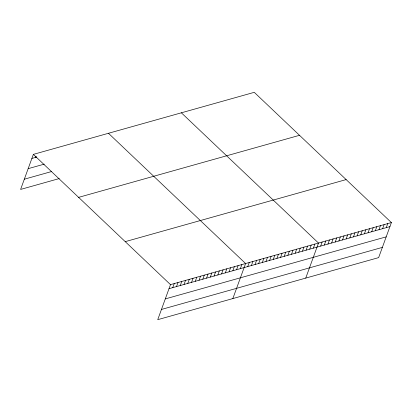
<?xml version="1.0" encoding="UTF-8"?>
<svg xmlns="http://www.w3.org/2000/svg" width="412" height="412" viewBox="0 0 412 412"><rect width="100%" height="100%" fill="white"/><g stroke="black" fill="none" stroke-linecap="round" stroke-linejoin="round"><path stroke-width="0.62" d="M391.4 222.573L170.491 284.63L157.734 319.671L378.643 257.618L391.4 222.573L254.266 92.329L33.357 154.382L20.6 189.427L59.23 178.576M35.633 157.384L36.055 156.225M172.767 287.627L174.245 283.574M176.527 286.572L177.999 282.519M180.281 285.521L181.754 281.463M184.035 284.465L185.513 280.407M187.79 283.41L189.268 279.357M191.544 282.354L193.022 278.301M195.303 281.298L196.776 277.245M199.058 280.242L200.531 276.189M202.812 279.192L204.29 275.134M206.567 278.136L208.045 274.078M210.326 277.08L211.799 273.027M214.08 276.025L215.553 271.971M217.835 274.969L219.313 270.916M221.589 273.913L223.067 269.86M225.343 272.857L226.821 268.804M229.103 271.807L230.576 267.748M232.857 270.751L234.33 266.693M236.612 269.695L238.09 265.642M240.366 268.639L241.844 264.586M232.842 298.576L245.598 263.531L108.464 133.282M247.767 266.559L249.245 262.506M251.413 265.539L252.891 261.481M255.059 264.514L256.532 260.461M258.705 263.489L260.178 259.436M262.346 262.465L263.824 258.412M265.992 261.44L267.47 257.387M269.639 260.42L271.111 256.362M273.285 259.395L274.758 255.337M276.926 258.37L278.404 254.317M280.572 257.346L282.05 253.292M284.218 256.321L285.696 252.268M287.864 255.296L289.337 251.243M291.511 254.276L292.983 250.218M295.152 253.251L296.63 249.198M298.798 252.226L300.276 248.173M302.444 251.202L303.917 247.148M306.09 250.177L307.563 246.124M309.731 249.157L311.209 245.099M313.377 248.132L314.856 244.074M305.745 278.095L318.502 243.054L181.368 112.806M320.67 246.082L322.143 242.029M324.316 245.058L325.789 241.005M327.957 244.038L329.435 239.98M331.603 243.013L333.081 238.955M335.25 241.988L336.722 237.935M338.896 240.963L340.369 236.91M342.537 239.939L344.015 235.885M346.183 238.914L347.661 234.861M349.829 237.894L351.302 233.836M353.475 236.869L354.948 232.811M357.116 235.844L358.594 231.791M360.763 234.819L362.241 230.766M364.409 233.795L365.887 229.742M368.055 232.775L369.528 228.717M371.701 231.75L373.174 227.692M375.342 230.725L376.82 226.672M378.988 229.7L380.467 225.647M382.635 228.675L384.108 224.622M386.281 227.651L387.754 223.598M31.878 158.435L36.709 157.08M28.155 168.662L44.254 164.141M24.323 179.199L51.685 171.516M78.61 197.363L299.519 135.311M125.233 241.648L346.147 179.591M169.013 288.683L389.922 226.631M165.289 298.911L386.204 236.854M161.458 309.448L382.367 247.391M33.357 154.382L170.491 284.63"/></g></svg>
